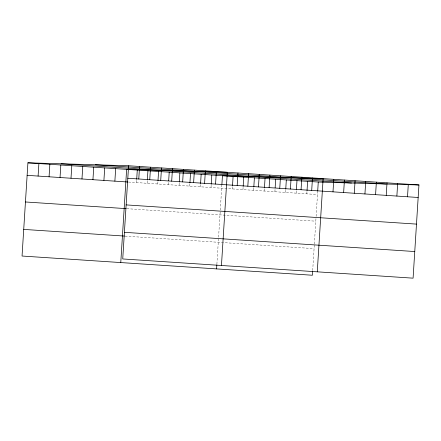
<?xml version="1.0" encoding="UTF-8"?>
<svg xmlns="http://www.w3.org/2000/svg" width="441" height="441" viewBox="0 0 441 441"><rect width="100%" height="100%" fill="white"/><g stroke="black" fill="none" stroke-linecap="round" stroke-linejoin="round"><path stroke-width="0.33" stroke-dasharray="2.21 1.65" d="M136.495 182.58L136.66 179.945M147.14 183.285L147.344 179.994M157.784 183.991L157.95 181.356M168.429 184.691L168.6 182.061M179.079 185.396L179.244 182.761M189.724 186.102L189.889 183.467M200.368 186.808L200.534 184.173M211.019 187.513L211.184 184.878M216.889 264.126L220.246 210.748M220.291 210.065L221.867 184.922M232.308 188.919L232.473 186.284M242.952 189.624L243.123 186.99M253.603 190.33L253.768 187.695M264.247 191.036L264.457 187.739M274.892 191.736L275.057 189.106M285.542 192.441L285.707 189.806M296.187 193.147L296.396 189.856M306.831 193.853L306.997 191.218M312.702 270.465L314.323 244.7M314.367 244.044L316.059 217.088M316.103 216.404L317.647 191.923M128.507 182.05L317.481 194.558M126.832 208.681L315.806 221.184M125.106 236.111L314.08 248.619"/><path stroke-width="0.66" d="M128.596 165.755L122.736 258.955L413.085 278.166L418.95 184.966L128.596 165.755L27.915 162.834L22.05 256.034L312.404 275.245L312.658 271.149M38.097 176.069L38.885 163.561M49.067 176.797L49.85 164.284M60.031 177.519L60.819 165.011M71.001 178.247L71.789 165.739M81.971 178.974L82.759 166.461M92.941 179.696L93.729 167.189M103.911 180.424L104.693 167.916M114.875 181.152L115.663 168.638M120.768 262.566L126.633 169.366L227.319 172.288L221.454 265.488M136.699 179.289L137.278 170.072M138.777 178.991L139.565 166.483M147.344 179.994L147.928 170.772M149.747 179.719L150.535 167.205M157.994 180.694L158.573 171.477M160.717 180.441L161.505 167.933M168.683 180.744L169.217 172.183M171.687 181.168L172.475 168.66M179.283 182.105L179.867 172.889M182.657 181.896L183.439 169.383M189.933 182.811L190.512 173.594M193.621 182.618L194.409 170.11M200.578 183.517L201.157 174.294M204.591 183.346L205.379 170.838M211.222 184.217L211.801 175M215.561 184.073L216.349 171.56M216.586 268.905L216.845 264.809M221.911 184.266L222.451 175.705L323.132 178.627L317.272 271.827M232.517 185.628L233.096 176.411M237.175 185.501L237.964 172.993M243.162 186.334L243.741 177.117M247.825 186.207L248.608 173.699M253.807 187.039L254.391 177.817M258.47 186.912L259.258 174.399M264.457 187.739L265.035 178.522M269.115 187.618L269.903 175.105M275.14 187.789L275.68 179.228M279.759 188.318L280.548 175.81M285.746 189.15L286.325 179.934M290.41 189.024L291.192 176.516M296.396 189.856L296.975 180.639M301.054 189.729L301.842 177.221M307.041 190.562L307.62 181.339M311.699 190.435L312.487 177.921M317.685 191.262L318.264 182.045L418.95 184.966M332.994 191.841L333.782 179.333M343.638 192.546L344.427 180.038M354.283 193.252L355.071 180.744M364.933 193.957L365.721 181.444M375.578 194.657L376.366 182.15M386.222 195.363L387.011 182.855M396.872 196.069L397.655 183.561M407.517 196.774L408.305 184.261M95.372 164.791L385.726 184.002M61.139 163.798L351.494 183.009M27.915 162.834L318.264 182.045M127.813 178.263L418.162 197.48M27.127 175.342L127.84 182.006M126.137 204.894L416.486 224.105M25.451 201.972L126.165 208.637M124.412 232.324L414.76 251.541M23.726 229.403L124.439 236.067"/></g></svg>
